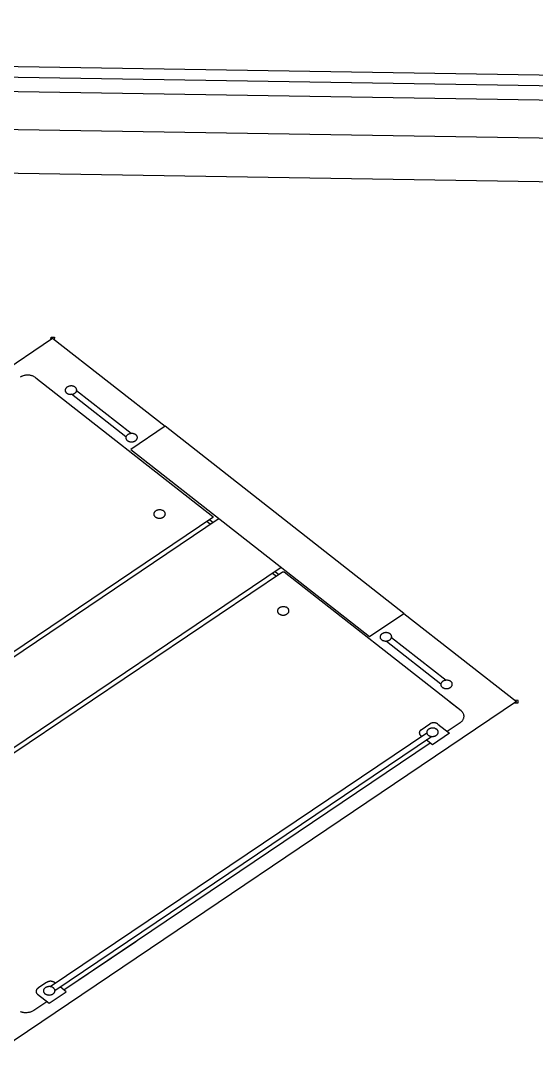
# Model space of a CAD drawing. Extents: x -68 to 264, y 51 to 115.
# Drawn here: x -30.263 to -29.76, y 86.462 to 87.465 of the extents above; entities that cross this region are included whole.
import ezdxf

# ---------------------------------------------------------------- set-up
doc = ezdxf.new("R2010")
doc.units = 0
doc.layers.get('0').update_dxf_attribs({"linetype": 'CONTINUOUS'})

msp = doc.modelspace()

# ---------------------------------------------------------------- linework, layer by layer
for p, q in [((-19.8589, 87.2532), (-33.0659, 87.465)), ((-32.3634, 87.4436), (-19.842, 87.2427)), ((-29.2991, 87.3801), (-30.6597, 87.402)), ((-30.6624, 87.3653), (-29.3017, 87.3434)), ((-20.7289, 87.163), (-32.209, 87.3472)), ((-30.7344, 86.8167), (-30.2317, 87.1554)), ((-30.2334, 87.1542), (-30.2333, 87.1566)), ((-30.2333, 87.1566), (-30.2299, 87.1566)), ((-30.2317, 87.1554), (-30.122, 87.0696)), ((-30.2299, 87.1566), (-30.2301, 87.1541)), ((-30.2628, 87.1178), (-30.2634, 87.1175)), ((-30.2622, 87.1181), (-30.2628, 87.1178)), ((-30.2616, 87.1184), (-30.2622, 87.1181)), ((-30.261, 87.1186), (-30.2616, 87.1184)), ((-30.2603, 87.1189), (-30.261, 87.1186)), ((-30.2596, 87.119), (-30.2603, 87.1189)), ((-30.2589, 87.1192), (-30.2596, 87.119)), ((-30.2583, 87.1193), (-30.2589, 87.1192)), ((-30.2576, 87.1194), (-30.2583, 87.1193)), ((-30.2568, 87.1194), (-30.2576, 87.1194)), ((-30.2561, 87.1195), (-30.2568, 87.1194)), ((-30.2554, 87.1194), (-30.2561, 87.1195)), ((-30.2547, 87.1194), (-30.2554, 87.1194)), ((-30.254, 87.1193), (-30.2547, 87.1194)), ((-30.2533, 87.1192), (-30.254, 87.1193)), ((-30.2527, 87.1191), (-30.2533, 87.1192)), ((-30.252, 87.1189), (-30.2527, 87.1191)), ((-30.2514, 87.1187), (-30.252, 87.1189)), ((-30.2507, 87.1185), (-30.2514, 87.1187)), ((-30.2501, 87.1182), (-30.2507, 87.1185)), ((-30.2496, 87.1179), (-30.2501, 87.1182)), ((-30.249, 87.1176), (-30.2496, 87.1179)), ((-30.2485, 87.1173), (-30.249, 87.1176)), ((-30.248, 87.1169), (-30.2485, 87.1173)), ((-30.248, 87.1169), (-30.0755, 86.9818)), ((-30.2184, 87.1072), (-30.2186, 87.1069)), ((-30.2181, 87.1074), (-30.2184, 87.1072)), ((-30.2179, 87.1076), (-30.2181, 87.1074)), ((-30.2176, 87.1078), (-30.2179, 87.1076)), ((-30.2173, 87.108), (-30.2176, 87.1078)), ((-30.217, 87.1081), (-30.2173, 87.108)), ((-30.2167, 87.1083), (-30.217, 87.1081)), ((-30.2164, 87.1084), (-30.2167, 87.1083)), ((-30.2161, 87.1085), (-30.2164, 87.1084)), ((-30.2157, 87.1086), (-30.2161, 87.1085)), ((-30.2154, 87.1087), (-30.2157, 87.1086)), ((-30.215, 87.1088), (-30.2154, 87.1087)), ((-30.2147, 87.1088), (-30.215, 87.1088)), ((-30.2143, 87.1089), (-30.2147, 87.1088)), ((-30.2139, 87.1089), (-30.2143, 87.1089)), ((-30.2136, 87.1089), (-30.2139, 87.1089)), ((-30.2132, 87.1089), (-30.2136, 87.1089)), ((-30.2128, 87.1089), (-30.2132, 87.1089)), ((-30.2125, 87.1088), (-30.2128, 87.1089)), ((-30.2121, 87.1087), (-30.2125, 87.1088)), ((-30.2118, 87.1087), (-30.2121, 87.1087)), ((-30.2114, 87.1086), (-30.2118, 87.1087)), ((-30.2111, 87.1084), (-30.2114, 87.1086)), ((-30.2108, 87.1083), (-30.2111, 87.1084)), ((-30.2105, 87.1082), (-30.2108, 87.1083)), ((-30.2102, 87.108), (-30.2105, 87.1082)), ((-30.2099, 87.1078), (-30.2102, 87.108)), ((-30.2097, 87.1077), (-30.2099, 87.1078)), ((-30.2094, 87.1075), (-30.2097, 87.1077)), ((-30.2092, 87.1072), (-30.2094, 87.1075)), ((-30.209, 87.107), (-30.2092, 87.1072)), ((-30.2194, 87.1052), (-30.2195, 87.1049)), ((-30.2195, 87.1049), (-30.2195, 87.1047)), ((-30.2195, 87.1047), (-30.2195, 87.1044)), ((-30.2195, 87.1044), (-30.2194, 87.1041)), ((-30.2193, 87.1057), (-30.2194, 87.1055)), ((-30.2194, 87.1055), (-30.2194, 87.1052)), ((-30.2194, 87.1041), (-30.2194, 87.1039)), ((-30.2194, 87.1039), (-30.2193, 87.1036)), ((-30.2192, 87.106), (-30.2193, 87.1057)), ((-30.2193, 87.1036), (-30.2192, 87.1034)), ((-30.2191, 87.1062), (-30.2192, 87.106)), ((-30.2192, 87.1034), (-30.219, 87.1031)), ((-30.2189, 87.1065), (-30.2191, 87.1062)), ((-30.219, 87.1031), (-30.2189, 87.1029)), ((-30.2188, 87.1067), (-30.2189, 87.1065)), ((-30.2189, 87.1029), (-30.2187, 87.1026)), ((-30.2186, 87.1069), (-30.2188, 87.1067)), ((-30.2187, 87.1026), (-30.2185, 87.1024)), ((-30.2185, 87.1024), (-30.2183, 87.1022)), ((-30.2183, 87.1022), (-30.218, 87.102)), ((-30.218, 87.102), (-30.2178, 87.1018)), ((-30.2178, 87.1018), (-30.2175, 87.1016)), ((-30.2175, 87.1016), (-30.2172, 87.1015)), ((-30.2172, 87.1015), (-30.2169, 87.1013)), ((-30.2169, 87.1013), (-30.2166, 87.1012)), ((-30.2166, 87.1012), (-30.2163, 87.1011)), ((-30.2163, 87.1011), (-30.2159, 87.101)), ((-30.2159, 87.101), (-30.2156, 87.1009)), ((-30.2156, 87.1009), (-30.2152, 87.1008)), ((-30.2152, 87.1008), (-30.2149, 87.1008)), ((-30.2149, 87.1008), (-30.2145, 87.1008)), ((-30.2145, 87.1008), (-30.2141, 87.1007)), ((-30.2141, 87.1007), (-30.2138, 87.1008)), ((-30.2138, 87.1008), (-30.2134, 87.1008)), ((-30.2134, 87.1008), (-30.213, 87.1008)), ((-30.1602, 87.0592), (-30.2133, 87.1008)), ((-30.213, 87.1008), (-30.2127, 87.1009)), ((-30.2127, 87.1009), (-30.2123, 87.1009)), ((-30.2123, 87.1009), (-30.212, 87.101)), ((-30.212, 87.101), (-30.2116, 87.1011)), ((-30.2116, 87.1011), (-30.2113, 87.1013)), ((-30.2113, 87.1013), (-30.211, 87.1014)), ((-30.211, 87.1014), (-30.2107, 87.1015)), ((-30.2107, 87.1015), (-30.2104, 87.1017)), ((-30.2104, 87.1017), (-30.2101, 87.1019)), ((-30.2101, 87.1019), (-30.2098, 87.1021)), ((-30.2098, 87.1021), (-30.2096, 87.1023)), ((-30.2096, 87.1023), (-30.2093, 87.1025)), ((-30.2093, 87.1025), (-30.2091, 87.1027)), ((-30.2091, 87.1027), (-30.2089, 87.1029)), ((-30.2088, 87.1068), (-30.209, 87.107)), ((-30.2089, 87.1029), (-30.2088, 87.1032)), ((-30.2087, 87.1066), (-30.2088, 87.1068)), ((-30.2088, 87.1032), (-30.2086, 87.1034)), ((-30.2085, 87.1063), (-30.2087, 87.1066)), ((-30.2086, 87.1034), (-30.2085, 87.1037)), ((-30.2084, 87.1061), (-30.2085, 87.1063)), ((-30.2085, 87.1037), (-30.2084, 87.1039)), ((-30.2083, 87.1058), (-30.2084, 87.1061)), ((-30.2084, 87.1039), (-30.2083, 87.1042)), ((-30.2083, 87.1055), (-30.2083, 87.1058)), ((-30.2082, 87.1053), (-30.2083, 87.1055)), ((-30.2083, 87.1045), (-30.2082, 87.1047)), ((-30.2083, 87.1042), (-30.2083, 87.1045)), ((-30.1552, 87.0626), (-30.2083, 87.1042)), ((-30.2082, 87.105), (-30.2082, 87.1053)), ((-30.2082, 87.1047), (-30.2082, 87.105)), ((-30.122, 87.0696), (-30.1556, 87.047)), ((-29.8892, 86.8872), (-30.122, 87.0696)), ((-30.1602, 87.0591), (-30.1603, 87.0589)), ((-30.1603, 87.0589), (-30.1603, 87.0586)), ((-30.1603, 87.0586), (-30.1603, 87.0583)), ((-30.1603, 87.0583), (-30.1603, 87.0581)), ((-30.1603, 87.0581), (-30.1603, 87.0578)), ((-30.1603, 87.0578), (-30.1602, 87.0576)), ((-30.1601, 87.0597), (-30.1602, 87.0594)), ((-30.1602, 87.0594), (-30.1602, 87.0591)), ((-30.1602, 87.0576), (-30.1601, 87.0573)), ((-30.1599, 87.0599), (-30.1601, 87.0597)), ((-30.1601, 87.0573), (-30.16, 87.057)), ((-30.16, 87.057), (-30.1599, 87.0568)), ((-30.1598, 87.0602), (-30.1599, 87.0599)), ((-30.1596, 87.0604), (-30.1598, 87.0602)), ((-30.1594, 87.0606), (-30.1596, 87.0604)), ((-30.1592, 87.0609), (-30.1594, 87.0606)), ((-30.159, 87.0611), (-30.1592, 87.0609)), ((-30.1587, 87.0613), (-30.159, 87.0611)), ((-30.1585, 87.0615), (-30.1587, 87.0613)), ((-30.1582, 87.0617), (-30.1585, 87.0615)), ((-30.1579, 87.0618), (-30.1582, 87.0617)), ((-30.1576, 87.062), (-30.1579, 87.0618)), ((-30.1573, 87.0621), (-30.1576, 87.062)), ((-30.1569, 87.0622), (-30.1573, 87.0621)), ((-30.1566, 87.0623), (-30.1569, 87.0622)), ((-30.1562, 87.0624), (-30.1566, 87.0623)), ((-30.1559, 87.0625), (-30.1562, 87.0624)), ((-30.1555, 87.0625), (-30.1559, 87.0625)), ((-30.1551, 87.0626), (-30.1555, 87.0625)), ((-30.1548, 87.0626), (-30.1551, 87.0626)), ((-30.1544, 87.0626), (-30.1548, 87.0626)), ((-30.154, 87.0626), (-30.1544, 87.0626)), ((-30.1537, 87.0626), (-30.154, 87.0626)), ((-30.1533, 87.0625), (-30.1537, 87.0626)), ((-30.153, 87.0624), (-30.1533, 87.0625)), ((-30.1526, 87.0624), (-30.153, 87.0624)), ((-30.1523, 87.0623), (-30.1526, 87.0624)), ((-30.152, 87.0621), (-30.1523, 87.0623)), ((-30.1516, 87.062), (-30.152, 87.0621)), ((-30.1513, 87.0619), (-30.1516, 87.062)), ((-30.151, 87.0617), (-30.1513, 87.0619)), ((-30.1508, 87.0615), (-30.151, 87.0617)), ((-30.1505, 87.0613), (-30.1508, 87.0615)), ((-30.1503, 87.0611), (-30.1505, 87.0613)), ((-30.1501, 87.0609), (-30.1503, 87.0611)), ((-30.1499, 87.0607), (-30.1501, 87.0609)), ((-30.1497, 87.0605), (-30.1499, 87.0607)), ((-30.1495, 87.0602), (-30.1497, 87.0605)), ((-30.1496, 87.0569), (-30.1495, 87.0571)), ((-30.1494, 87.06), (-30.1495, 87.0602)), ((-30.1495, 87.0571), (-30.1494, 87.0574)), ((-30.1493, 87.0598), (-30.1494, 87.06)), ((-30.1494, 87.0574), (-30.1493, 87.0576)), ((-30.1492, 87.0595), (-30.1493, 87.0598)), ((-30.1493, 87.0576), (-30.1492, 87.0579)), ((-30.1491, 87.0592), (-30.1492, 87.0595)), ((-30.1492, 87.0579), (-30.1491, 87.0582)), ((-30.1491, 87.059), (-30.1491, 87.0592)), ((-30.1491, 87.0587), (-30.1491, 87.059)), ((-30.1491, 87.0584), (-30.1491, 87.0587)), ((-30.1491, 87.0582), (-30.1491, 87.0584)), ((-30.1599, 87.0568), (-30.1597, 87.0566)), ((-30.1597, 87.0566), (-30.1596, 87.0563)), ((-30.1596, 87.0563), (-30.1594, 87.0561)), ((-30.1594, 87.0561), (-30.1591, 87.0559)), ((-30.1591, 87.0559), (-30.1589, 87.0557)), ((-30.1589, 87.0557), (-30.1586, 87.0555)), ((-30.1586, 87.0555), (-30.1584, 87.0553)), ((-30.1584, 87.0553), (-30.1581, 87.0552)), ((-30.1581, 87.0552), (-30.1578, 87.055)), ((-30.1578, 87.055), (-30.1575, 87.0549)), ((-30.1575, 87.0549), (-30.1571, 87.0548)), ((-30.1571, 87.0548), (-30.1568, 87.0547)), ((-30.1568, 87.0547), (-30.1565, 87.0546)), ((-30.1565, 87.0546), (-30.1561, 87.0545)), ((-30.1561, 87.0545), (-30.1557, 87.0545)), ((-30.1557, 87.0545), (-30.1554, 87.0545)), ((-30.1556, 87.047), (-29.9227, 86.8646)), ((-30.1554, 87.0545), (-30.155, 87.0544)), ((-30.155, 87.0544), (-30.1546, 87.0544)), ((-30.1546, 87.0544), (-30.1543, 87.0545)), ((-30.1543, 87.0545), (-30.1539, 87.0545)), ((-30.1539, 87.0545), (-30.1535, 87.0546)), ((-30.1535, 87.0546), (-30.1532, 87.0546)), ((-30.1532, 87.0546), (-30.1528, 87.0547)), ((-30.1528, 87.0547), (-30.1525, 87.0548)), ((-30.1525, 87.0548), (-30.1522, 87.0549)), ((-30.1522, 87.0549), (-30.1518, 87.0551)), ((-30.1518, 87.0551), (-30.1515, 87.0552)), ((-30.1515, 87.0552), (-30.1512, 87.0554)), ((-30.1512, 87.0554), (-30.1509, 87.0556)), ((-30.1509, 87.0556), (-30.1507, 87.0558)), ((-30.1507, 87.0558), (-30.1504, 87.056)), ((-30.1504, 87.056), (-30.1502, 87.0562)), ((-30.1502, 87.0562), (-30.15, 87.0564)), ((-30.15, 87.0564), (-30.1498, 87.0566)), ((-30.1498, 87.0566), (-30.1496, 87.0569)), ((-30.1315, 86.9869), (-30.1318, 86.9867)), ((-30.1312, 86.9871), (-30.1315, 86.9869)), ((-30.131, 86.9872), (-30.1312, 86.9871)), ((-30.1307, 86.9874), (-30.131, 86.9872)), ((-30.1304, 86.9876), (-30.1307, 86.9874)), ((-30.13, 86.9877), (-30.1304, 86.9876)), ((-30.1297, 86.9878), (-30.13, 86.9877)), ((-30.1294, 86.9879), (-30.1297, 86.9878)), ((-30.129, 86.988), (-30.1294, 86.9879)), ((-30.1286, 86.9881), (-30.129, 86.988)), ((-30.1283, 86.9881), (-30.1286, 86.9881)), ((-30.1279, 86.9882), (-30.1283, 86.9881)), ((-30.1276, 86.9882), (-30.1279, 86.9882)), ((-30.1272, 86.9882), (-30.1276, 86.9882)), ((-30.1268, 86.9882), (-30.1272, 86.9882)), ((-30.1264, 86.9882), (-30.1268, 86.9882)), ((-30.1261, 86.9881), (-30.1264, 86.9882)), ((-30.1257, 86.988), (-30.1261, 86.9881)), ((-30.1254, 86.988), (-30.1257, 86.988)), ((-30.1251, 86.9879), (-30.1254, 86.988)), ((-30.1247, 86.9877), (-30.1251, 86.9879)), ((-30.1244, 86.9876), (-30.1247, 86.9877)), ((-30.1241, 86.9875), (-30.1244, 86.9876)), ((-30.1238, 86.9873), (-30.1241, 86.9875)), ((-30.1235, 86.9871), (-30.1238, 86.9873)), ((-30.1233, 86.9869), (-30.1235, 86.9871)), ((-30.1231, 86.9867), (-30.1233, 86.9869)), ((-30.0756, 86.9807), (-30.5063, 86.6904)), ((-30.0695, 86.9796), (-30.5052, 86.6859)), ((-30.133, 86.9847), (-30.1331, 86.9845)), ((-30.1331, 86.9845), (-30.1331, 86.9842)), ((-30.1331, 86.9842), (-30.1331, 86.9839)), ((-30.1331, 86.9839), (-30.1331, 86.9837)), ((-30.1331, 86.9837), (-30.1331, 86.9834)), ((-30.1331, 86.9834), (-30.133, 86.9832)), ((-30.1329, 86.985), (-30.133, 86.9847)), ((-30.133, 86.9832), (-30.1329, 86.9829)), ((-30.1328, 86.9853), (-30.1329, 86.985)), ((-30.1329, 86.9829), (-30.1328, 86.9826)), ((-30.1327, 86.9855), (-30.1328, 86.9853)), ((-30.1328, 86.9826), (-30.1327, 86.9824)), ((-30.1326, 86.9858), (-30.1327, 86.9855)), ((-30.1327, 86.9824), (-30.1325, 86.9822)), ((-30.1324, 86.986), (-30.1326, 86.9858)), ((-30.1325, 86.9822), (-30.1323, 86.9819)), ((-30.1322, 86.9862), (-30.1324, 86.986)), ((-30.1323, 86.9819), (-30.1321, 86.9817)), ((-30.132, 86.9865), (-30.1322, 86.9862)), ((-30.1321, 86.9817), (-30.1319, 86.9815)), ((-30.1318, 86.9867), (-30.132, 86.9865)), ((-30.1319, 86.9815), (-30.1317, 86.9813)), ((-30.1317, 86.9813), (-30.1314, 86.9811)), ((-30.1314, 86.9811), (-30.1311, 86.9809)), ((-30.1311, 86.9809), (-30.1309, 86.9808)), ((-30.1309, 86.9808), (-30.1305, 86.9806)), ((-30.1305, 86.9806), (-30.1302, 86.9805)), ((-30.1302, 86.9805), (-30.1299, 86.9804)), ((-30.1299, 86.9804), (-30.1296, 86.9803)), ((-30.1296, 86.9803), (-30.1292, 86.9802)), ((-30.1292, 86.9802), (-30.1289, 86.9801)), ((-30.1289, 86.9801), (-30.1285, 86.9801)), ((-30.1285, 86.9801), (-30.1281, 86.9801)), ((-30.1281, 86.9801), (-30.1278, 86.98)), ((-30.1278, 86.98), (-30.1274, 86.98)), ((-30.1274, 86.98), (-30.127, 86.9801)), ((-30.127, 86.9801), (-30.1267, 86.9801)), ((-30.1267, 86.9801), (-30.1263, 86.9802)), ((-30.1263, 86.9802), (-30.126, 86.9802)), ((-30.126, 86.9802), (-30.1256, 86.9803)), ((-30.1256, 86.9803), (-30.1253, 86.9804)), ((-30.1253, 86.9804), (-30.1249, 86.9805)), ((-30.1249, 86.9805), (-30.1246, 86.9807)), ((-30.1246, 86.9807), (-30.1243, 86.9808)), ((-30.1243, 86.9808), (-30.124, 86.981)), ((-30.124, 86.981), (-30.1237, 86.9812)), ((-30.1237, 86.9812), (-30.1234, 86.9814)), ((-30.1234, 86.9814), (-30.1232, 86.9816)), ((-30.1232, 86.9816), (-30.123, 86.9818)), ((-30.1228, 86.9865), (-30.1231, 86.9867)), ((-30.123, 86.9818), (-30.1228, 86.982)), ((-30.1226, 86.9863), (-30.1228, 86.9865)), ((-30.1228, 86.982), (-30.1226, 86.9822)), ((-30.1225, 86.9861), (-30.1226, 86.9863)), ((-30.1226, 86.9822), (-30.1224, 86.9825)), ((-30.1223, 86.9858), (-30.1225, 86.9861)), ((-30.1224, 86.9825), (-30.1222, 86.9827)), ((-30.1222, 86.9856), (-30.1223, 86.9858)), ((-30.1221, 86.9853), (-30.1222, 86.9856)), ((-30.1222, 86.9827), (-30.1221, 86.983)), ((-30.122, 86.9851), (-30.1221, 86.9853)), ((-30.1221, 86.983), (-30.122, 86.9832)), ((-30.1219, 86.9848), (-30.122, 86.9851)), ((-30.122, 86.9832), (-30.1219, 86.9835)), ((-30.1219, 86.9846), (-30.1219, 86.9848)), ((-30.1218, 86.9843), (-30.1219, 86.9846)), ((-30.1219, 86.984), (-30.1218, 86.9843)), ((-30.1219, 86.9838), (-30.1219, 86.984)), ((-30.1219, 86.9835), (-30.1219, 86.9838)), ((-30.0753, 86.9756), (-30.0789, 86.9784)), ((-30.0755, 86.9818), (-30.0756, 86.9807)), ((-30.0778, 86.9739), (-30.0814, 86.9767)), ((-30.0088, 86.9321), (-30.4445, 86.6384)), ((-30.0077, 86.9276), (-30.4384, 86.6373)), ((-30.0147, 86.9281), (-30.0111, 86.9253)), ((-30.0061, 86.9276), (-30.0077, 86.9276)), ((-29.8335, 86.7924), (-30.0061, 86.9276)), ((-30.0172, 86.9264), (-30.0136, 86.9236)), ((-30.0124, 86.8903), (-30.0125, 86.8901)), ((-30.0125, 86.8901), (-30.0125, 86.8898)), ((-30.0125, 86.8898), (-30.0125, 86.8895)), ((-30.0125, 86.8895), (-30.0125, 86.8893)), ((-30.0125, 86.8893), (-30.0125, 86.889)), ((-30.0125, 86.889), (-30.0124, 86.8887)), ((-30.0123, 86.8908), (-30.0124, 86.8906)), ((-30.0124, 86.8906), (-30.0124, 86.8903)), ((-30.0124, 86.8887), (-30.0123, 86.8885)), ((-30.0121, 86.8911), (-30.0123, 86.8908)), ((-30.0123, 86.8885), (-30.0122, 86.8882)), ((-30.0122, 86.8882), (-30.0121, 86.888)), ((-30.012, 86.8913), (-30.0121, 86.8911)), ((-30.0121, 86.888), (-30.0119, 86.8877)), ((-30.0118, 86.8916), (-30.012, 86.8913)), ((-30.0119, 86.8877), (-30.0117, 86.8875)), ((-30.0116, 86.8918), (-30.0118, 86.8916)), ((-30.0117, 86.8875), (-30.0115, 86.8873)), ((-30.0114, 86.892), (-30.0116, 86.8918)), ((-30.0115, 86.8873), (-30.0113, 86.8871)), ((-30.0112, 86.8923), (-30.0114, 86.892)), ((-30.0113, 86.8871), (-30.0111, 86.8869)), ((-30.0109, 86.8925), (-30.0112, 86.8923)), ((-30.0111, 86.8869), (-30.0108, 86.8867)), ((-30.0107, 86.8927), (-30.0109, 86.8925)), ((-30.0108, 86.8867), (-30.0106, 86.8865)), ((-30.0104, 86.8928), (-30.0107, 86.8927)), ((-30.0106, 86.8865), (-30.0103, 86.8864)), ((-30.0101, 86.893), (-30.0104, 86.8928)), ((-30.0098, 86.8931), (-30.0101, 86.893)), ((-30.0095, 86.8933), (-30.0098, 86.8931)), ((-30.0091, 86.8934), (-30.0095, 86.8933)), ((-30.0088, 86.8935), (-30.0091, 86.8934)), ((-30.0084, 86.8936), (-30.0088, 86.8935)), ((-30.0081, 86.8937), (-30.0084, 86.8936)), ((-30.0077, 86.8937), (-30.0081, 86.8937)), ((-30.0073, 86.8938), (-30.0077, 86.8937)), ((-30.007, 86.8938), (-30.0073, 86.8938)), ((-30.0066, 86.8938), (-30.007, 86.8938)), ((-30.0062, 86.8938), (-30.0066, 86.8938)), ((-30.0059, 86.8937), (-30.0062, 86.8938)), ((-30.0055, 86.8937), (-30.0059, 86.8937)), ((-30.0052, 86.8936), (-30.0055, 86.8937)), ((-30.0048, 86.8935), (-30.0052, 86.8936)), ((-30.0045, 86.8934), (-30.0048, 86.8935)), ((-30.0041, 86.8933), (-30.0045, 86.8934)), ((-30.0038, 86.8932), (-30.0041, 86.8933)), ((-30.0035, 86.893), (-30.0038, 86.8932)), ((-30.0037, 86.8864), (-30.0034, 86.8866)), ((-30.0032, 86.8929), (-30.0035, 86.893)), ((-30.0034, 86.8866), (-30.0031, 86.8868)), ((-30.003, 86.8927), (-30.0032, 86.8929)), ((-30.0031, 86.8868), (-30.0029, 86.8869)), ((-30.0027, 86.8925), (-30.003, 86.8927)), ((-30.0029, 86.8869), (-30.0026, 86.8871)), ((-30.0025, 86.8923), (-30.0027, 86.8925)), ((-30.0026, 86.8871), (-30.0024, 86.8874)), ((-30.0023, 86.8921), (-30.0025, 86.8923)), ((-30.0024, 86.8874), (-30.0022, 86.8876)), ((-30.0021, 86.8919), (-30.0023, 86.8921)), ((-30.0022, 86.8876), (-30.002, 86.8878)), ((-30.0019, 86.8917), (-30.0021, 86.8919)), ((-30.002, 86.8878), (-30.0018, 86.8881)), ((-30.0017, 86.8914), (-30.0019, 86.8917)), ((-30.0018, 86.8881), (-30.0017, 86.8883)), ((-30.0016, 86.8912), (-30.0017, 86.8914)), ((-30.0017, 86.8883), (-30.0015, 86.8886)), ((-30.0015, 86.8909), (-30.0016, 86.8912)), ((-30.0014, 86.8907), (-30.0015, 86.8909)), ((-30.0015, 86.8886), (-30.0014, 86.8888)), ((-30.0013, 86.8904), (-30.0014, 86.8907)), ((-30.0014, 86.8891), (-30.0013, 86.8893)), ((-30.0014, 86.8888), (-30.0014, 86.8891)), ((-30.0013, 86.8901), (-30.0013, 86.8904)), ((-30.0013, 86.8899), (-30.0013, 86.8901)), ((-30.0013, 86.8896), (-30.0013, 86.8899)), ((-30.0013, 86.8893), (-30.0013, 86.8896)), ((-29.9227, 86.8646), (-29.8892, 86.8872)), ((-29.8892, 86.8872), (-29.7795, 86.8013)), ((-30.0103, 86.8864), (-30.01, 86.8862)), ((-30.01, 86.8862), (-30.0097, 86.8861)), ((-30.0097, 86.8861), (-30.0093, 86.886)), ((-30.0093, 86.886), (-30.009, 86.8859)), ((-30.009, 86.8859), (-30.0086, 86.8858)), ((-30.0086, 86.8858), (-30.0083, 86.8857)), ((-30.0083, 86.8857), (-30.0079, 86.8857)), ((-30.0079, 86.8857), (-30.0076, 86.8856)), ((-30.0076, 86.8856), (-30.0072, 86.8856)), ((-30.0072, 86.8856), (-30.0068, 86.8856)), ((-30.0068, 86.8856), (-30.0065, 86.8856)), ((-30.0065, 86.8856), (-30.0061, 86.8857)), ((-30.0061, 86.8857), (-30.0057, 86.8857)), ((-30.0057, 86.8857), (-30.0054, 86.8858)), ((-30.0054, 86.8858), (-30.005, 86.8859)), ((-30.005, 86.8859), (-30.0047, 86.886)), ((-30.0047, 86.886), (-30.0043, 86.8861)), ((-30.0043, 86.8861), (-30.004, 86.8863)), ((-30.004, 86.8863), (-30.0037, 86.8864)), ((-29.9115, 86.8665), (-29.9117, 86.8663)), ((-29.9113, 86.8667), (-29.9115, 86.8665)), ((-29.9111, 86.8669), (-29.9113, 86.8667)), ((-29.9108, 86.8672), (-29.9111, 86.8669)), ((-29.9105, 86.8673), (-29.9108, 86.8672)), ((-29.9103, 86.8675), (-29.9105, 86.8673)), ((-29.91, 86.8677), (-29.9103, 86.8675)), ((-29.9097, 86.8678), (-29.91, 86.8677)), ((-29.9093, 86.868), (-29.9097, 86.8678)), ((-29.909, 86.8681), (-29.9093, 86.868)), ((-29.9087, 86.8682), (-29.909, 86.8681)), ((-29.9083, 86.8683), (-29.9087, 86.8682)), ((-29.9079, 86.8684), (-29.9083, 86.8683)), ((-29.9076, 86.8684), (-29.9079, 86.8684)), ((-29.9072, 86.8685), (-29.9076, 86.8684)), ((-29.9068, 86.8685), (-29.9072, 86.8685)), ((-29.9065, 86.8685), (-29.9068, 86.8685)), ((-29.9061, 86.8685), (-29.9065, 86.8685)), ((-29.9057, 86.8684), (-29.9061, 86.8685)), ((-29.9054, 86.8684), (-29.9057, 86.8684)), ((-29.905, 86.8683), (-29.9054, 86.8684)), ((-29.9047, 86.8682), (-29.905, 86.8683)), ((-29.9043, 86.8681), (-29.9047, 86.8682)), ((-29.904, 86.868), (-29.9043, 86.8681)), ((-29.9037, 86.8679), (-29.904, 86.868)), ((-29.9034, 86.8677), (-29.9037, 86.8679)), ((-29.9031, 86.8676), (-29.9034, 86.8677)), ((-29.9028, 86.8674), (-29.9031, 86.8676)), ((-29.9026, 86.8672), (-29.9028, 86.8674)), ((-29.9023, 86.867), (-29.9026, 86.8672)), ((-29.9021, 86.8668), (-29.9023, 86.867)), ((-29.9019, 86.8666), (-29.9021, 86.8668)), ((-29.9018, 86.8664), (-29.9019, 86.8666)), ((-29.9123, 86.865), (-29.9124, 86.8647)), ((-29.9124, 86.8647), (-29.9124, 86.8645)), ((-29.9124, 86.8645), (-29.9124, 86.8642)), ((-29.9124, 86.8642), (-29.9124, 86.8639)), ((-29.9124, 86.8639), (-29.9123, 86.8637)), ((-29.9122, 86.8653), (-29.9123, 86.865)), ((-29.9123, 86.8637), (-29.9123, 86.8634)), ((-29.9123, 86.8634), (-29.9122, 86.8632)), ((-29.9121, 86.8655), (-29.9122, 86.8653)), ((-29.9122, 86.8632), (-29.9121, 86.8629)), ((-29.912, 86.8658), (-29.9121, 86.8655)), ((-29.9121, 86.8629), (-29.9119, 86.8627)), ((-29.9119, 86.866), (-29.912, 86.8658)), ((-29.9117, 86.8663), (-29.9119, 86.866)), ((-29.9119, 86.8627), (-29.9118, 86.8624)), ((-29.9118, 86.8624), (-29.9116, 86.8622)), ((-29.9116, 86.8622), (-29.9114, 86.862)), ((-29.9114, 86.862), (-29.9112, 86.8618)), ((-29.9112, 86.8618), (-29.911, 86.8616)), ((-29.911, 86.8616), (-29.9107, 86.8614)), ((-29.9107, 86.8614), (-29.9104, 86.8612)), ((-29.9104, 86.8612), (-29.9101, 86.861)), ((-29.9101, 86.861), (-29.9098, 86.8609)), ((-29.9098, 86.8609), (-29.9095, 86.8608)), ((-29.9095, 86.8608), (-29.9092, 86.8607)), ((-29.9092, 86.8607), (-29.9089, 86.8606)), ((-29.9089, 86.8606), (-29.9085, 86.8605)), ((-29.9085, 86.8605), (-29.9082, 86.8604)), ((-29.9082, 86.8604), (-29.9078, 86.8604)), ((-29.9078, 86.8604), (-29.9074, 86.8603)), ((-29.9074, 86.8603), (-29.9071, 86.8603)), ((-29.9071, 86.8603), (-29.9067, 86.8603)), ((-29.9067, 86.8603), (-29.9063, 86.8603)), ((-29.9063, 86.8603), (-29.906, 86.8604)), ((-29.9063, 86.8603), (-29.8531, 86.8187)), ((-29.906, 86.8604), (-29.9056, 86.8604)), ((-29.9056, 86.8604), (-29.9052, 86.8605)), ((-29.9052, 86.8605), (-29.9049, 86.8606)), ((-29.9049, 86.8606), (-29.9045, 86.8607)), ((-29.9045, 86.8607), (-29.9042, 86.8608)), ((-29.9042, 86.8608), (-29.9039, 86.8609)), ((-29.9039, 86.8609), (-29.9036, 86.8611)), ((-29.9036, 86.8611), (-29.9033, 86.8613)), ((-29.9033, 86.8613), (-29.903, 86.8614)), ((-29.903, 86.8614), (-29.9027, 86.8616)), ((-29.9027, 86.8616), (-29.9025, 86.8618)), ((-29.9025, 86.8618), (-29.9023, 86.862)), ((-29.9023, 86.862), (-29.902, 86.8623)), ((-29.902, 86.8623), (-29.9019, 86.8625)), ((-29.9019, 86.8625), (-29.9017, 86.8627)), ((-29.9016, 86.8661), (-29.9018, 86.8664)), ((-29.9017, 86.8627), (-29.9015, 86.863)), ((-29.9015, 86.8659), (-29.9016, 86.8661)), ((-29.9013, 86.8656), (-29.9015, 86.8659)), ((-29.9015, 86.863), (-29.9014, 86.8632)), ((-29.9014, 86.8632), (-29.9013, 86.8635)), ((-29.9013, 86.8654), (-29.9013, 86.8656)), ((-29.9012, 86.8651), (-29.9013, 86.8654)), ((-29.9013, 86.8635), (-29.9012, 86.8638)), ((-29.9012, 86.8648), (-29.9012, 86.8651)), ((-29.9011, 86.8646), (-29.9012, 86.8648)), ((-29.9012, 86.864), (-29.9011, 86.8643)), ((-29.9012, 86.8638), (-29.9012, 86.864)), ((-29.9012, 86.8637), (-29.8481, 86.8221)), ((-29.9011, 86.8643), (-29.9011, 86.8646)), ((-29.8531, 86.8187), (-29.8532, 86.8184)), ((-29.8532, 86.8184), (-29.8532, 86.8181)), ((-29.8532, 86.8181), (-29.8532, 86.8179)), ((-29.8532, 86.8179), (-29.8532, 86.8176)), ((-29.8532, 86.8176), (-29.8532, 86.8173)), ((-29.8532, 86.8173), (-29.8531, 86.8171)), ((-29.853, 86.8192), (-29.8531, 86.8189)), ((-29.8531, 86.8189), (-29.8531, 86.8187)), ((-29.8531, 86.8171), (-29.853, 86.8168)), ((-29.8528, 86.8195), (-29.853, 86.8192)), ((-29.853, 86.8168), (-29.8529, 86.8166)), ((-29.8529, 86.8166), (-29.8528, 86.8163)), ((-29.8527, 86.8197), (-29.8528, 86.8195)), ((-29.8528, 86.8163), (-29.8526, 86.8161)), ((-29.8525, 86.8199), (-29.8527, 86.8197)), ((-29.8523, 86.8202), (-29.8525, 86.8199)), ((-29.8521, 86.8204), (-29.8523, 86.8202)), ((-29.8519, 86.8206), (-29.8521, 86.8204)), ((-29.8516, 86.8208), (-29.8519, 86.8206)), ((-29.8514, 86.821), (-29.8516, 86.8208)), ((-29.8511, 86.8212), (-29.8514, 86.821)), ((-29.8508, 86.8213), (-29.8511, 86.8212)), ((-29.8505, 86.8215), (-29.8508, 86.8213)), ((-29.8502, 86.8216), (-29.8505, 86.8215)), ((-29.8498, 86.8218), (-29.8502, 86.8216)), ((-29.8495, 86.8219), (-29.8498, 86.8218)), ((-29.8491, 86.822), (-29.8495, 86.8219)), ((-29.8488, 86.822), (-29.8491, 86.822)), ((-29.8484, 86.8221), (-29.8488, 86.822)), ((-29.848, 86.8221), (-29.8484, 86.8221)), ((-29.8477, 86.8221), (-29.848, 86.8221)), ((-29.8473, 86.8221), (-29.8477, 86.8221)), ((-29.8469, 86.8221), (-29.8473, 86.8221)), ((-29.8466, 86.8221), (-29.8469, 86.8221)), ((-29.8462, 86.822), (-29.8466, 86.8221)), ((-29.8459, 86.822), (-29.8462, 86.822)), ((-29.8455, 86.8219), (-29.8459, 86.822)), ((-29.8452, 86.8218), (-29.8455, 86.8219)), ((-29.8448, 86.8217), (-29.8452, 86.8218)), ((-29.8445, 86.8215), (-29.8448, 86.8217)), ((-29.8442, 86.8214), (-29.8445, 86.8215)), ((-29.8439, 86.8212), (-29.8442, 86.8214)), ((-29.8437, 86.8211), (-29.8439, 86.8212)), ((-29.8434, 86.8209), (-29.8437, 86.8211)), ((-29.8432, 86.8207), (-29.8434, 86.8209)), ((-29.8429, 86.8205), (-29.8432, 86.8207)), ((-29.8428, 86.8202), (-29.8429, 86.8205)), ((-29.8426, 86.82), (-29.8428, 86.8202)), ((-29.8427, 86.8162), (-29.8425, 86.8164)), ((-29.8424, 86.8198), (-29.8426, 86.82)), ((-29.8425, 86.8164), (-29.8424, 86.8167)), ((-29.8423, 86.8195), (-29.8424, 86.8198)), ((-29.8424, 86.8167), (-29.8422, 86.8169)), ((-29.8422, 86.8193), (-29.8423, 86.8195)), ((-29.8421, 86.819), (-29.8422, 86.8193)), ((-29.8422, 86.8169), (-29.8421, 86.8172)), ((-29.842, 86.8188), (-29.8421, 86.819)), ((-29.8421, 86.8174), (-29.842, 86.8177)), ((-29.8421, 86.8172), (-29.8421, 86.8174)), ((-29.842, 86.8185), (-29.842, 86.8188)), ((-29.842, 86.8182), (-29.842, 86.8185)), ((-29.842, 86.818), (-29.842, 86.8182)), ((-29.842, 86.8177), (-29.842, 86.818)), ((-29.8526, 86.8161), (-29.8524, 86.8159)), ((-29.8524, 86.8159), (-29.8522, 86.8156)), ((-29.8522, 86.8156), (-29.852, 86.8154)), ((-29.852, 86.8154), (-29.8518, 86.8152)), ((-29.8518, 86.8152), (-29.8515, 86.815)), ((-29.8515, 86.815), (-29.8513, 86.8149)), ((-29.8513, 86.8149), (-29.851, 86.8147)), ((-29.851, 86.8147), (-29.8507, 86.8146)), ((-29.8507, 86.8146), (-29.8503, 86.8144)), ((-29.8503, 86.8144), (-29.85, 86.8143)), ((-29.85, 86.8143), (-29.8497, 86.8142)), ((-29.8497, 86.8142), (-29.8493, 86.8141)), ((-29.8493, 86.8141), (-29.849, 86.8141)), ((-29.849, 86.8141), (-29.8486, 86.814)), ((-29.8486, 86.814), (-29.8483, 86.814)), ((-29.8483, 86.814), (-29.8479, 86.814)), ((-29.8479, 86.814), (-29.8475, 86.814)), ((-29.8475, 86.814), (-29.8472, 86.814)), ((-29.8472, 86.814), (-29.8468, 86.814)), ((-29.8468, 86.814), (-29.8464, 86.8141)), ((-29.8464, 86.8141), (-29.8461, 86.8142)), ((-29.8461, 86.8142), (-29.8457, 86.8142)), ((-29.8457, 86.8142), (-29.8454, 86.8144)), ((-29.8454, 86.8144), (-29.845, 86.8145)), ((-29.845, 86.8145), (-29.8447, 86.8146)), ((-29.8447, 86.8146), (-29.8444, 86.8148)), ((-29.8444, 86.8148), (-29.8441, 86.8149)), ((-29.8441, 86.8149), (-29.8438, 86.8151)), ((-29.8438, 86.8151), (-29.8436, 86.8153)), ((-29.8436, 86.8153), (-29.8433, 86.8155)), ((-29.8433, 86.8155), (-29.8431, 86.8157)), ((-29.8431, 86.8157), (-29.8429, 86.8159)), ((-29.8429, 86.8159), (-29.8427, 86.8162)), ((-29.7795, 86.8013), (-30.2823, 86.4623)), ((-29.8335, 86.7924), (-29.8448, 86.8012)), ((-29.7813, 86.8002), (-29.7779, 86.8001)), ((-29.7777, 86.8025), (-29.7811, 86.8026)), ((-29.7779, 86.8001), (-29.7777, 86.8025)), ((-29.8331, 86.792), (-29.8335, 86.7924)), ((-29.8326, 86.7916), (-29.8331, 86.792)), ((-29.8323, 86.7912), (-29.8326, 86.7916)), ((-29.8319, 86.7907), (-29.8323, 86.7912)), ((-29.8316, 86.7903), (-29.8319, 86.7907)), ((-29.8313, 86.7898), (-29.8316, 86.7903)), ((-29.8311, 86.7893), (-29.8313, 86.7898)), ((-29.8309, 86.7888), (-29.8311, 86.7893)), ((-29.8308, 86.7883), (-29.8309, 86.7888)), ((-29.8307, 86.7878), (-29.8308, 86.7883)), ((-29.8306, 86.7873), (-29.8307, 86.7878)), ((-29.8307, 86.7863), (-29.8306, 86.7868)), ((-29.8307, 86.7858), (-29.8307, 86.7863)), ((-29.8306, 86.7868), (-29.8306, 86.7873)), ((-29.8723, 86.7739), (-29.8639, 86.7796)), ((-29.8637, 86.7797), (-29.8639, 86.7796)), ((-29.8634, 86.7799), (-29.8637, 86.7797)), ((-29.8631, 86.7801), (-29.8634, 86.7799)), ((-29.8628, 86.7802), (-29.8631, 86.7801)), ((-29.8624, 86.7803), (-29.8628, 86.7802)), ((-29.8621, 86.7804), (-29.8624, 86.7803)), ((-29.8618, 86.7805), (-29.8621, 86.7804)), ((-29.8614, 86.7806), (-29.8618, 86.7805)), ((-29.8611, 86.7806), (-29.8614, 86.7806)), ((-29.8607, 86.7807), (-29.8611, 86.7806)), ((-29.8604, 86.7807), (-29.8607, 86.7807)), ((-29.86, 86.7807), (-29.8604, 86.7807)), ((-29.8597, 86.7807), (-29.86, 86.7807)), ((-29.8593, 86.7807), (-29.8597, 86.7807)), ((-29.859, 86.7806), (-29.8593, 86.7807)), ((-29.8586, 86.7806), (-29.859, 86.7806)), ((-29.8583, 86.7805), (-29.8586, 86.7806)), ((-29.858, 86.7804), (-29.8583, 86.7805)), ((-29.8577, 86.7803), (-29.858, 86.7804)), ((-29.8573, 86.7802), (-29.8577, 86.7803)), ((-29.857, 86.7801), (-29.8573, 86.7802)), ((-29.8567, 86.78), (-29.857, 86.7801)), ((-29.8565, 86.7798), (-29.8567, 86.78)), ((-29.8562, 86.7796), (-29.8565, 86.7798)), ((-29.856, 86.7794), (-29.8562, 86.7796)), ((-29.856, 86.7794), (-29.8447, 86.7706)), ((-29.8469, 86.7724), (-29.8344, 86.7808)), ((-29.8344, 86.7808), (-29.8338, 86.7812)), ((-29.8338, 86.7812), (-29.8334, 86.7816)), ((-29.8334, 86.7816), (-29.8329, 86.782)), ((-29.8329, 86.782), (-29.8325, 86.7824)), ((-29.8325, 86.7824), (-29.8321, 86.7829)), ((-29.8321, 86.7829), (-29.8318, 86.7833)), ((-29.8318, 86.7833), (-29.8315, 86.7838)), ((-29.8315, 86.7838), (-29.8313, 86.7843)), ((-29.8313, 86.7843), (-29.831, 86.7848)), ((-29.831, 86.7848), (-29.8309, 86.7853)), ((-29.8309, 86.7853), (-29.8307, 86.7858)), ((-30.234, 86.5235), (-29.8669, 86.7709)), ((-30.2295, 86.5199), (-29.8624, 86.7674)), ((-29.8741, 86.7712), (-29.8742, 86.7709)), ((-29.8742, 86.7709), (-29.8742, 86.7707)), ((-29.8742, 86.7707), (-29.8741, 86.7704)), ((-29.874, 86.7717), (-29.8741, 86.7714)), ((-29.8741, 86.7714), (-29.8741, 86.7712)), ((-29.8741, 86.7704), (-29.8741, 86.7702)), ((-29.8741, 86.7702), (-29.874, 86.7699)), ((-29.8739, 86.7722), (-29.874, 86.772)), ((-29.874, 86.772), (-29.874, 86.7717)), ((-29.874, 86.7699), (-29.8739, 86.7697)), ((-29.8737, 86.7724), (-29.8739, 86.7722)), ((-29.8739, 86.7697), (-29.8738, 86.7694)), ((-29.8738, 86.7694), (-29.8737, 86.7692)), ((-29.8736, 86.7727), (-29.8737, 86.7724)), ((-29.8737, 86.7692), (-29.8735, 86.769)), ((-29.8734, 86.7729), (-29.8736, 86.7727)), ((-29.8735, 86.769), (-29.8734, 86.7688)), ((-29.8732, 86.7731), (-29.8734, 86.7729)), ((-29.8734, 86.7688), (-29.8732, 86.7685)), ((-29.873, 86.7733), (-29.8732, 86.7731)), ((-29.8732, 86.7685), (-29.873, 86.7683)), ((-29.8728, 86.7735), (-29.873, 86.7733)), ((-29.873, 86.7683), (-29.8727, 86.7682)), ((-29.8726, 86.7737), (-29.8728, 86.7735)), ((-29.872, 86.7676), (-29.8727, 86.7682)), ((-29.8723, 86.7739), (-29.8726, 86.7737)), ((-29.8669, 86.7718), (-29.867, 86.7715)), ((-29.867, 86.7715), (-29.867, 86.7713)), ((-29.867, 86.7713), (-29.8669, 86.771)), ((-29.8668, 86.7723), (-29.8669, 86.7721)), ((-29.8669, 86.7721), (-29.8669, 86.7718)), ((-29.8669, 86.771), (-29.8669, 86.7707)), ((-29.8669, 86.7707), (-29.8668, 86.7705)), ((-29.8667, 86.7726), (-29.8668, 86.7723)), ((-29.8668, 86.7705), (-29.8668, 86.7702)), ((-29.8668, 86.7702), (-29.8666, 86.77)), ((-29.8666, 86.7728), (-29.8667, 86.7726)), ((-29.8664, 86.7731), (-29.8666, 86.7728)), ((-29.8666, 86.77), (-29.8665, 86.7697)), ((-29.8665, 86.7697), (-29.8664, 86.7695)), ((-29.8662, 86.7733), (-29.8664, 86.7731)), ((-29.8664, 86.7695), (-29.8662, 86.7692)), ((-29.8661, 86.7736), (-29.8662, 86.7733)), ((-29.8662, 86.7692), (-29.866, 86.769)), ((-29.8658, 86.7738), (-29.8661, 86.7736)), ((-29.866, 86.769), (-29.8658, 86.7688)), ((-29.8656, 86.774), (-29.8658, 86.7738)), ((-29.8658, 86.7688), (-29.8655, 86.7686)), ((-29.8654, 86.7742), (-29.8656, 86.774)), ((-29.8655, 86.7686), (-29.8653, 86.7684)), ((-29.8651, 86.7744), (-29.8654, 86.7742)), ((-29.8653, 86.7684), (-29.865, 86.7683)), ((-29.8648, 86.7746), (-29.8651, 86.7744)), ((-29.865, 86.7683), (-29.8647, 86.7681)), ((-29.8645, 86.7747), (-29.8648, 86.7746)), ((-29.8647, 86.7681), (-29.8644, 86.7679)), ((-29.8642, 86.7749), (-29.8645, 86.7747)), ((-29.8644, 86.7679), (-29.8641, 86.7678)), ((-29.8639, 86.775), (-29.8642, 86.7749)), ((-29.8641, 86.7678), (-29.8638, 86.7677)), ((-29.8636, 86.7751), (-29.8639, 86.775)), ((-29.8638, 86.7677), (-29.8634, 86.7676)), ((-29.8632, 86.7752), (-29.8636, 86.7751)), ((-29.8634, 86.7676), (-29.8631, 86.7675)), ((-29.8629, 86.7753), (-29.8632, 86.7752)), ((-29.8631, 86.7675), (-29.8627, 86.7674)), ((-29.8625, 86.7754), (-29.8629, 86.7753)), ((-29.8627, 86.7674), (-29.8624, 86.7674)), ((-29.8621, 86.7755), (-29.8625, 86.7754)), ((-29.8624, 86.7674), (-29.862, 86.7674)), ((-29.8618, 86.7755), (-29.8621, 86.7755)), ((-29.862, 86.7674), (-29.8616, 86.7674)), ((-29.8614, 86.7755), (-29.8618, 86.7755)), ((-29.8616, 86.7674), (-29.8613, 86.7674)), ((-29.861, 86.7755), (-29.8614, 86.7755)), ((-29.8447, 86.7706), (-29.8614, 86.7593)), ((-29.8613, 86.7674), (-29.8609, 86.7674)), ((-29.8607, 86.7755), (-29.861, 86.7755)), ((-29.8609, 86.7674), (-29.8605, 86.7674)), ((-29.8603, 86.7755), (-29.8607, 86.7755)), ((-29.8605, 86.7674), (-29.8602, 86.7675)), ((-29.8599, 86.7754), (-29.8603, 86.7755)), ((-29.8602, 86.7675), (-29.8598, 86.7675)), ((-29.8596, 86.7754), (-29.8599, 86.7754)), ((-29.8598, 86.7675), (-29.8594, 86.7676)), ((-29.8592, 86.7753), (-29.8596, 86.7754)), ((-29.8594, 86.7676), (-29.8591, 86.7677)), ((-29.8589, 86.7752), (-29.8592, 86.7753)), ((-29.8591, 86.7677), (-29.8588, 86.7679)), ((-29.8586, 86.7751), (-29.8589, 86.7752)), ((-29.8588, 86.7679), (-29.8584, 86.768)), ((-29.8583, 86.7749), (-29.8586, 86.7751)), ((-29.8584, 86.768), (-29.8581, 86.7681)), ((-29.858, 86.7748), (-29.8583, 86.7749)), ((-29.8581, 86.7681), (-29.8578, 86.7683)), ((-29.8577, 86.7746), (-29.858, 86.7748)), ((-29.8578, 86.7683), (-29.8576, 86.7685)), ((-29.8574, 86.7744), (-29.8577, 86.7746)), ((-29.8576, 86.7685), (-29.8573, 86.7687)), ((-29.8571, 86.7743), (-29.8574, 86.7744)), ((-29.8573, 86.7687), (-29.857, 86.7689)), ((-29.8569, 86.7741), (-29.8571, 86.7743)), ((-29.857, 86.7689), (-29.8568, 86.7691)), ((-29.8567, 86.7739), (-29.8569, 86.7741)), ((-29.8568, 86.7691), (-29.8566, 86.7693)), ((-29.8565, 86.7736), (-29.8567, 86.7739)), ((-29.8566, 86.7693), (-29.8564, 86.7695)), ((-29.8563, 86.7734), (-29.8565, 86.7736)), ((-29.8564, 86.7695), (-29.8562, 86.7698)), ((-29.8562, 86.7732), (-29.8563, 86.7734)), ((-29.856, 86.7729), (-29.8562, 86.7732)), ((-29.8562, 86.7698), (-29.8561, 86.77)), ((-29.8561, 86.77), (-29.856, 86.7703)), ((-29.8559, 86.7727), (-29.856, 86.7729)), ((-29.856, 86.7703), (-29.8559, 86.7706)), ((-29.8558, 86.7724), (-29.8559, 86.7727)), ((-29.8559, 86.7706), (-29.8558, 86.7708)), ((-29.8558, 86.7721), (-29.8558, 86.7724)), ((-29.8557, 86.7719), (-29.8558, 86.7721)), ((-29.8558, 86.7708), (-29.8557, 86.7711)), ((-29.8557, 86.7716), (-29.8557, 86.7719)), ((-29.8557, 86.7713), (-29.8557, 86.7716)), ((-29.8557, 86.7711), (-29.8557, 86.7713)), ((-30.2207, 86.5204), (-29.8637, 86.7611)), ((-29.8614, 86.7593), (-29.8674, 86.764)), ((-30.2207, 86.5204), (-30.1507, 86.5675)), ((-30.2377, 86.5276), (-30.2461, 86.5219)), ((-30.2374, 86.5277), (-30.2377, 86.5276)), ((-30.2371, 86.5279), (-30.2374, 86.5277)), ((-30.2368, 86.5281), (-30.2371, 86.5279)), ((-30.2365, 86.5282), (-30.2368, 86.5281)), ((-30.2362, 86.5283), (-30.2365, 86.5282)), ((-30.2359, 86.5284), (-30.2362, 86.5283)), ((-30.2355, 86.5285), (-30.2359, 86.5284)), ((-30.2352, 86.5286), (-30.2355, 86.5285)), ((-30.2348, 86.5286), (-30.2352, 86.5286)), ((-30.2345, 86.5287), (-30.2348, 86.5286)), ((-30.2341, 86.5287), (-30.2345, 86.5287)), ((-30.2338, 86.5287), (-30.2341, 86.5287)), ((-30.2334, 86.5287), (-30.2338, 86.5287)), ((-30.2331, 86.5287), (-30.2334, 86.5287)), ((-30.2327, 86.5286), (-30.2331, 86.5287)), ((-30.2324, 86.5286), (-30.2327, 86.5286)), ((-30.232, 86.5285), (-30.2324, 86.5286)), ((-30.2317, 86.5284), (-30.232, 86.5285)), ((-30.2314, 86.5283), (-30.2317, 86.5284)), ((-30.2311, 86.5282), (-30.2314, 86.5283)), ((-30.2308, 86.5281), (-30.2311, 86.5282)), ((-30.2305, 86.528), (-30.2308, 86.5281)), ((-30.2302, 86.5278), (-30.2305, 86.528)), ((-30.23, 86.5276), (-30.2302, 86.5278)), ((-30.2297, 86.5274), (-30.23, 86.5276)), ((-30.229, 86.5269), (-30.2297, 86.5274)), ((-30.2478, 86.5197), (-30.2479, 86.5194)), ((-30.2479, 86.5194), (-30.2479, 86.5192)), ((-30.2479, 86.5192), (-30.2479, 86.5189)), ((-30.2479, 86.5189), (-30.2479, 86.5187)), ((-30.2479, 86.5187), (-30.2479, 86.5184)), ((-30.2479, 86.5184), (-30.2478, 86.5182)), ((-30.2477, 86.5199), (-30.2478, 86.5197)), ((-30.2478, 86.5182), (-30.2478, 86.5179)), ((-30.2478, 86.5179), (-30.2477, 86.5177)), ((-30.2476, 86.5202), (-30.2477, 86.5199)), ((-30.2477, 86.5177), (-30.2476, 86.5174)), ((-30.2475, 86.5204), (-30.2476, 86.5202)), ((-30.2476, 86.5174), (-30.2474, 86.5172)), ((-30.2473, 86.5207), (-30.2475, 86.5204)), ((-30.2474, 86.5172), (-30.2473, 86.517)), ((-30.2472, 86.5209), (-30.2473, 86.5207)), ((-30.2473, 86.517), (-30.2471, 86.5167)), ((-30.247, 86.5211), (-30.2472, 86.5209)), ((-30.2471, 86.5167), (-30.2469, 86.5165)), ((-30.2468, 86.5213), (-30.247, 86.5211)), ((-30.2469, 86.5165), (-30.2467, 86.5163)), ((-30.2465, 86.5215), (-30.2468, 86.5213)), ((-30.2467, 86.5163), (-30.2465, 86.5161)), ((-30.2463, 86.5217), (-30.2465, 86.5215)), ((-30.2465, 86.5161), (-30.2352, 86.5073)), ((-30.2461, 86.5219), (-30.2463, 86.5217)), ((-30.2406, 86.5201), (-30.2407, 86.5198)), ((-30.2407, 86.5198), (-30.2407, 86.5195)), ((-30.2407, 86.5195), (-30.2407, 86.5193)), ((-30.2407, 86.5193), (-30.2407, 86.519)), ((-30.2407, 86.519), (-30.2407, 86.5187)), ((-30.2407, 86.5187), (-30.2406, 86.5185)), ((-30.2405, 86.5203), (-30.2406, 86.5201)), ((-30.2406, 86.5185), (-30.2405, 86.5182)), ((-30.2404, 86.5206), (-30.2405, 86.5203)), ((-30.2405, 86.5182), (-30.2404, 86.518)), ((-30.2403, 86.5208), (-30.2404, 86.5206)), ((-30.2404, 86.518), (-30.2403, 86.5177)), ((-30.2402, 86.5211), (-30.2403, 86.5208)), ((-30.2403, 86.5177), (-30.2401, 86.5175)), ((-30.24, 86.5213), (-30.2402, 86.5211)), ((-30.2401, 86.5175), (-30.2399, 86.5172)), ((-30.2398, 86.5216), (-30.24, 86.5213)), ((-30.2399, 86.5172), (-30.2397, 86.517)), ((-30.2396, 86.5218), (-30.2398, 86.5216)), ((-30.2397, 86.517), (-30.2395, 86.5168)), ((-30.2394, 86.522), (-30.2396, 86.5218)), ((-30.2395, 86.5168), (-30.2393, 86.5166)), ((-30.2391, 86.5222), (-30.2394, 86.522)), ((-30.2393, 86.5166), (-30.239, 86.5164)), ((-30.2388, 86.5224), (-30.2391, 86.5222)), ((-30.239, 86.5164), (-30.2387, 86.5162)), ((-30.2386, 86.5226), (-30.2388, 86.5224)), ((-30.2387, 86.5162), (-30.2384, 86.5161)), ((-30.2383, 86.5227), (-30.2386, 86.5226)), ((-30.2384, 86.5161), (-30.2381, 86.5159)), ((-30.238, 86.5229), (-30.2383, 86.5227)), ((-30.2381, 86.5159), (-30.2378, 86.5158)), ((-30.2376, 86.523), (-30.238, 86.5229)), ((-30.2378, 86.5158), (-30.2375, 86.5157)), ((-30.2373, 86.5231), (-30.2376, 86.523)), ((-30.2375, 86.5157), (-30.2372, 86.5156)), ((-30.237, 86.5232), (-30.2373, 86.5231)), ((-30.2372, 86.5156), (-30.2368, 86.5155)), ((-30.2366, 86.5233), (-30.237, 86.5232)), ((-30.2368, 86.5155), (-30.2365, 86.5154)), ((-30.2362, 86.5234), (-30.2366, 86.5233)), ((-30.2359, 86.5235), (-30.2362, 86.5234)), ((-30.2355, 86.5235), (-30.2359, 86.5235)), ((-30.2351, 86.5235), (-30.2355, 86.5235)), ((-30.2352, 86.5073), (-30.2184, 86.5186)), ((-30.2348, 86.5235), (-30.2351, 86.5235)), ((-30.2344, 86.5235), (-30.2348, 86.5235)), ((-30.234, 86.5235), (-30.2344, 86.5235)), ((-30.2337, 86.5234), (-30.234, 86.5235)), ((-30.2339, 86.5155), (-30.2335, 86.5155)), ((-30.2333, 86.5234), (-30.2337, 86.5234)), ((-30.2335, 86.5155), (-30.2332, 86.5156)), ((-30.233, 86.5233), (-30.2333, 86.5234)), ((-30.2332, 86.5156), (-30.2329, 86.5157)), ((-30.2326, 86.5232), (-30.233, 86.5233)), ((-30.2329, 86.5157), (-30.2325, 86.5158)), ((-30.2323, 86.5231), (-30.2326, 86.5232)), ((-30.2325, 86.5158), (-30.2322, 86.516)), ((-30.232, 86.5229), (-30.2323, 86.5231)), ((-30.2322, 86.516), (-30.2319, 86.5161)), ((-30.2317, 86.5228), (-30.232, 86.5229)), ((-30.2319, 86.5161), (-30.2316, 86.5163)), ((-30.2314, 86.5226), (-30.2317, 86.5228)), ((-30.2316, 86.5163), (-30.2313, 86.5165)), ((-30.2311, 86.5224), (-30.2314, 86.5226)), ((-30.2313, 86.5165), (-30.231, 86.5167)), ((-30.2309, 86.5223), (-30.2311, 86.5224)), ((-30.231, 86.5167), (-30.2308, 86.5169)), ((-30.2306, 86.5221), (-30.2309, 86.5223)), ((-30.2308, 86.5169), (-30.2306, 86.5171)), ((-30.2304, 86.5218), (-30.2306, 86.5221)), ((-30.2306, 86.5171), (-30.2303, 86.5173)), ((-30.2302, 86.5216), (-30.2304, 86.5218)), ((-30.2303, 86.5173), (-30.2302, 86.5175)), ((-30.2301, 86.5214), (-30.2302, 86.5216)), ((-30.2302, 86.5175), (-30.23, 86.5178)), ((-30.2299, 86.5212), (-30.2301, 86.5214)), ((-30.23, 86.5178), (-30.2298, 86.518)), ((-30.2298, 86.5209), (-30.2299, 86.5212)), ((-30.2296, 86.5207), (-30.2298, 86.5209)), ((-30.2298, 86.518), (-30.2297, 86.5183)), ((-30.2297, 86.5183), (-30.2296, 86.5185)), ((-30.2296, 86.5204), (-30.2296, 86.5207)), ((-30.2295, 86.5201), (-30.2296, 86.5204)), ((-30.2296, 86.5185), (-30.2295, 86.5188)), ((-30.2295, 86.5199), (-30.2295, 86.5201)), ((-30.2294, 86.5196), (-30.2295, 86.5199)), ((-30.2295, 86.5191), (-30.2294, 86.5193)), ((-30.2295, 86.5188), (-30.2295, 86.5191)), ((-30.2294, 86.5193), (-30.2294, 86.5196)), ((-30.2184, 86.5186), (-30.2244, 86.5233)), ((-30.25, 86.5006), (-30.2374, 86.5091)), ((-30.2365, 86.5154), (-30.2361, 86.5154)), ((-30.2361, 86.5154), (-30.2357, 86.5154)), ((-30.2357, 86.5154), (-30.2354, 86.5153)), ((-30.2354, 86.5153), (-30.235, 86.5153)), ((-30.235, 86.5153), (-30.2346, 86.5154)), ((-30.2346, 86.5154), (-30.2343, 86.5154)), ((-30.2343, 86.5154), (-30.2339, 86.5155)), ((-30.2632, 86.4993), (-30.2626, 86.4991)), ((-30.2626, 86.4991), (-30.2619, 86.4989)), ((-30.2619, 86.4989), (-30.2613, 86.4987)), ((-30.2613, 86.4987), (-30.2606, 86.4985)), ((-30.2606, 86.4985), (-30.2599, 86.4984)), ((-30.2599, 86.4984), (-30.2592, 86.4984)), ((-30.2592, 86.4984), (-30.2585, 86.4983)), ((-30.2585, 86.4983), (-30.2578, 86.4983)), ((-30.2578, 86.4983), (-30.2571, 86.4983)), ((-30.2571, 86.4983), (-30.2564, 86.4984)), ((-30.2564, 86.4984), (-30.2557, 86.4985)), ((-30.2557, 86.4985), (-30.255, 86.4986)), ((-30.255, 86.4986), (-30.2543, 86.4987)), ((-30.2543, 86.4987), (-30.2536, 86.4989)), ((-30.2536, 86.4989), (-30.253, 86.4991)), ((-30.253, 86.4991), (-30.2523, 86.4994)), ((-30.2523, 86.4994), (-30.2517, 86.4996)), ((-30.2517, 86.4996), (-30.2511, 86.4999)), ((-30.2511, 86.4999), (-30.2505, 86.5002)), ((-30.2505, 86.5002), (-30.25, 86.5006))]:
    msp.add_line(p, q)

doc.saveas('drawing.dxf')
